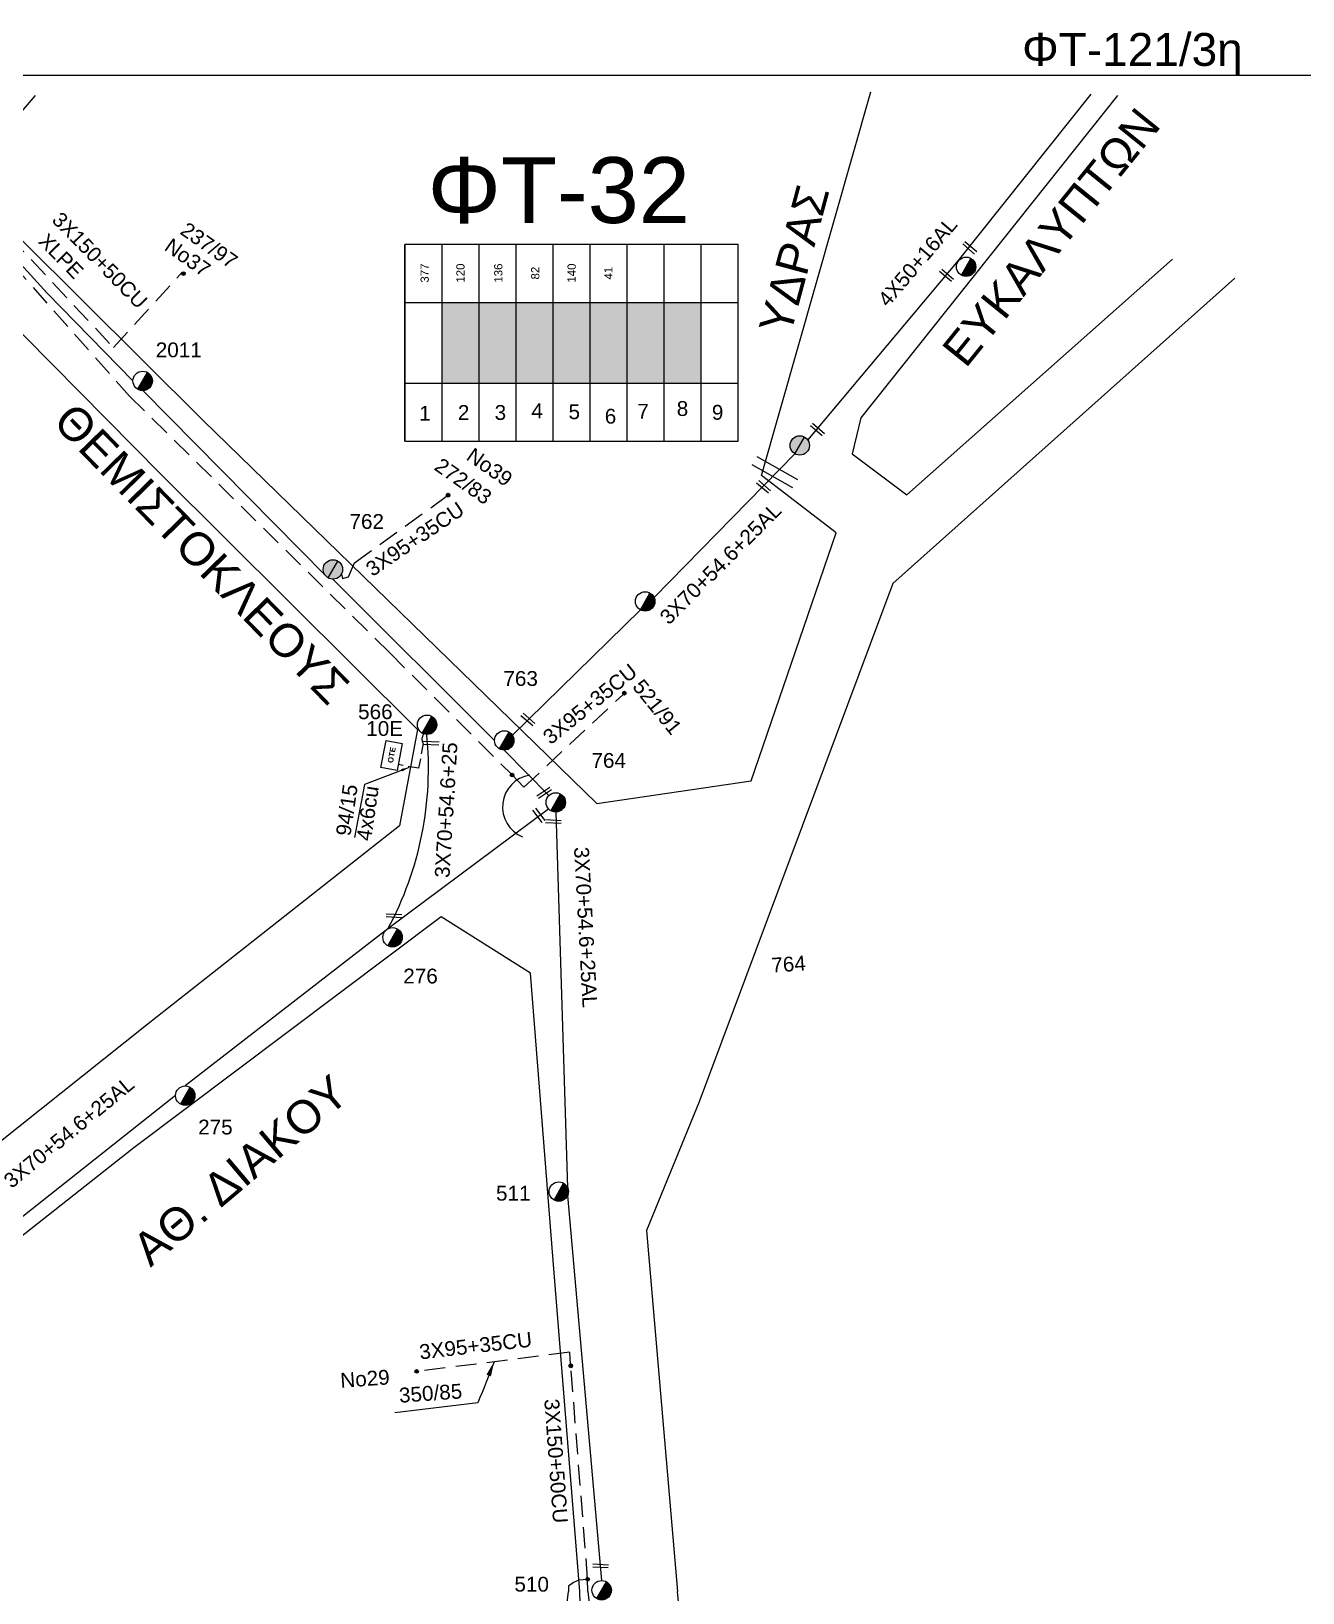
# Model space of a CAD drawing. Header units: millimetres. Extents: x 1266 to 3066, y 765 to 1784.
# Drawn here: x 1878.2 to 2032.8, y 1581 to 1770.8 of the extents above; entities that cross this region are included whole.
import ezdxf
from ezdxf.enums import TextEntityAlignment as Align

# ---------------------------------------------------------------- set-up
doc = ezdxf.new("R2010")
doc.units = ezdxf.units.MM
doc.linetypes.add('DASHED', pattern=[19.05, 12.7, -6.35])
for name, color, linetype in [('Pillar OTE', 7, 'Continuous'), ('Άγνωστα', 7, 'Continuous'), ('Ασφαλειοκιβώτια Χ.Τ 9 αναχωρήσεων', 7, 'Continuous'), ('Γέφυρες Εναέριου Δικτύου', 7, 'Continuous'), ('Γυμνά εναέρια ΧΤ και ΦΟΠ (3Φ)   4x50+16AL', 7, 'Continuous'), ('Επιγραφές - Σχήματα', 7, 'Continuous'), ('Καλώδια ΧΤ   3x150+50CU', 7, 'DASHED'), ('Καλώδια ΧΤ   3x150AL+50XLPE', 7, 'DASHED'), ('Καλώδια ΧΤ   3x95+35 CU', 7, 'DASHED'), ('Καλώδια ΧΤ   4x6CU', 7, 'DASHED'), ('Μηχανική τομή', 7, 'Continuous'), ('Στύλος Ξύλινος', 7, 'Continuous'), ('Στύλος Ξύλινος @ 1', 7, 'Continuous'), ('Στύλος ΦΜ', 7, 'Continuous'), ('Στύλος ΦΜ @ 1', 7, 'Continuous'), ('Συνδέσεις', 7, 'Continuous'), ('Συνεστραμμένα ΧΤ   3x70+54.6+25 AL', 7, 'SYN_LINE'), ('Τομή', 7, 'Continuous'), ('Υπόβαθρο ΔΕΗ', 7, 'Continuous'), ('Υπόγεια καλώδια Παροχών ΧΤ   4x50AL', 7, 'DASHED')]:
    doc.layers.add(name, color=color, linetype=linetype)
doc.styles.get("Standard").update_dxf_attribs({"font": 'arial.ttf'})
doc.linetypes.add('SYN_LINE', pattern='A,0.5,-0.0001,["/\\/\\/\\/",Standard,S=0.1,R=0,X=0,Y=-0.05],-0.25', length=0.7501)
doc.dimstyles.new('ISO-25', dxfattribs={"dimtxt": 2.5, "dimasz": 2.5, "dimexe": 1.25, "dimexo": 0.625, "dimtad": 1, "dimtxsty": 'Standard', "dimcen": 2.5, "dimadec": 0, "dimazin": 0, "dimtfac": 1, "dimtmove": 0, "dimatfit": 3, "dimfxl": 1, "dimarcsym": 0})

# ---------------------------------------------------------------- blocks, each defined once
blk = doc.blocks.new('ΥΠΑΡΧΩΝ ΤΣΙΜΕΝΤΕΝΙΟΣ ΣΤΥΛΟΣ')
at = {"layer": 'Στύλος ΦΜ'}
blk.add_hatch(color=7, dxfattribs=at).paths.add_polyline_path([(-1.29, -2.28, 0.574793), (2.62, 0, 0.268822), (1.3, 2.27)])
at = {"layer": 'Στύλος ΦΜ', "color": 7}
blk.add_line((-1.29, -2.28), (1.3, 2.27), dxfattribs=at)
blk.add_circle((0, 0), 2.62, dxfattribs=at)
at = {"layer": 'Στύλος ΦΜ', "flags": 4}
for tag, p in [('ΑΡΙΘΜΟΣ', (-4.68, 8.05)), ('ΤΥΠΟΣ', (-4.91, 3.03))]:
    blk.add_attdef(tag, p, '', height=4, dxfattribs=at)
blk = doc.blocks.new('ΥΠΑΡΧΩΝ ΞΥΛΙΝΟΣ ΣΤΥΛΟΣ')
at = {"layer": 'Στύλος Ξύλινος'}
h = blk.add_hatch(color=7, dxfattribs=at)
h.paths.add_polyline_path([(-2.62, 0, 0.270008), (-1.29, -2.28), (1.3, 2.27, 0.576266)])
h.paths.add_polyline_path([(-1.29, -2.28, 0.574793), (2.62, 0, 0.268822), (1.3, 2.27)])
at = {"layer": 'Στύλος Ξύλινος', "color": 7}
blk.add_line((-1.29, -2.28), (1.3, 2.27), dxfattribs=at)
blk.add_circle((0, 0), 2.62, dxfattribs=at)
at = {"layer": 'Στύλος Ξύλινος', "flags": 4}
for tag, p in [('ΑΡΙΘΜΟΣ', (-4.91, 8.6)), ('ΤΥΠΟΣ', (-4.85, 3.39))]:
    blk.add_attdef(tag, p, '', height=4, dxfattribs=at)
blk = doc.blocks.new('_ΣΥΝΔΕΣΗ')
at = {"layer": 'Συνδέσεις', "linetype": 'SYN_LINE', "ltscale": 40}
blk.add_hatch(color=256, dxfattribs=at).paths.add_polyline_path([(0.5, -0.01, 1), (-0.5, -0.01, 1)])
at = {"layer": 'Συνδέσεις'}
blk.add_circle((0, -0.01), 0.5, dxfattribs=at)
blk = doc.blocks.new('ΑΣΦΑΛΕΙΟΚΙΒΩΤΙΟ ΥΠΟΣΤΑΘΜΟΥ 9 ΑΝΑΧΩΡΗΣΕΩΝ')
at = {"layer": 'Ασφαλειοκιβώτια Χ.Τ 9 αναχωρήσεων', "ltscale": 40}
for p, q in [((-23.8, 40.36), (24.02, 40.36)), ((-9.72, 40.36), (-9.72, -40.64)), ((9.94, 40.36), (9.94, -40.64)), ((-23.8, 31.36), (24.02, 31.36)), ((-23.8, 22.36), (24.02, 22.36)), ((-23.8, 13.36), (24.02, 13.36)), ((-23.8, 4.36), (24.02, 4.36)), ((-23.8, -4.64), (24.02, -4.64)), ((-23.8, -13.64), (24.02, -13.64)), ((-23.8, -22.64), (24.02, -22.64)), ((-23.8, -31.64), (24.02, -31.64))]:
    blk.add_line(p, q, dxfattribs=at)
at = {"layer": 'Ασφαλειοκιβώτια Χ.Τ 9 αναχωρήσεων'}
blk.add_lwpolyline([(-23.8, -40.64), (24.02, -40.64), (24.02, 40.36), (-23.8, 40.36)], close=True, dxfattribs=at)
for s, p in [('1', (-18.82, 36.91)), ('2', (-18.62, 27.51)), ('3', (-18.62, 18.57)), ('4', (-18.22, 9.65)), ('5', (-18.44, 0.61)), ('6', (-19.53, -8.2)), ('7', (-18.33, -16.12)), ('8', (-17.67, -25.69)), ('9', (-18.59, -34.23))]:
    blk.add_text(s, height=3.6, rotation=270, dxfattribs=at).set_placement(p)
at = {"layer": 'Ασφαλειοκιβώτια Χ.Τ 9 αναχωρήσεων', "ltscale": 40}
for tag, height, p in [('ΟΝΟΜΑ', 5, (-0.16, 44.31)), ('ΚΕΙΜΕΝΟ 1', 2, (17.06, 35.59)), ('ΚΕΙΜΕΝΟ 2', 2, (17.06, 26.88)), ('ΚΕΙΜΕΝΟ 3', 2, (17.06, 17.69)), ('ΚΕΙΜΕΝΟ 4', 2, (17.06, 8.71)), ('ΚΕΙΜΕΝΟ 5', 2, (17.06, -0.13)), ('ΚΕΙΜΕΝΟ 6', 2, (17.06, -9.05)), ('ΚΕΙΜΕΝΟ 7', 2, (17.06, -18.13)), ('ΚΕΙΜΕΝΟ 8', 2, (17.06, -26.85)), ('ΚΕΙΜΕΝΟ 9', 2, (17.06, -35.99)), ('ΣΧ', 2, (-0.1, -42.64))]:
    blk.add_attdef(tag, text='', height=height, dxfattribs=at).set_placement(p, align=Align.MIDDLE_CENTER)
blk = doc.blocks.new('ΜΗΧΑΝΙΚΗ ΤΟΜΗ')
at = {"layer": 'Μηχανική τομή', "ltscale": 40}
for p, q in [((-1.89, 0.78), (1.89, 0.78)), ((1.89, 0), (-1.89, 0))]:
    blk.add_line(p, q, dxfattribs=at)
blk = doc.blocks.new('ΤΟΜΗ')
at = {"layer": 'Τομή', "ltscale": 40}
for p, q in [((-5.68, 0), (5.68, 0)), ((5.68, -2.33), (-5.68, -2.33))]:
    blk.add_line(p, q, dxfattribs=at)
blk = doc.blocks.new('PILLAR ΟΤΕ')
at = {"layer": 'Pillar OTE', "ltscale": 40}
blk.add_lwpolyline([(-3.31, 2.02), (3.39, 2.02), (3.39, -1.99), (-3.31, -1.99)], close=True, dxfattribs=at)
at = {"layer": 'Pillar OTE', "insert": (-1.81, 0.71), "char_height": 1.3575, "width": 109.961, "attachment_point": 1}
blk.add_mtext('{\\fArial|b1|i0|c161|p34;OTE}', dxfattribs=at)

msp = doc.modelspace()

# ---------------------------------------------------------------- hatches: boundary and pattern name
at = {"layer": 'Ασφαλειοκιβώτια Χ.Τ 9 αναχωρήσεων'}
for color, points in [(30, [(1928.16, 1737.88), (1928.16, 1728.05), (1932.66, 1728.05), (1932.66, 1737.88)]), (27, [(1932.66, 1737.88), (1932.66, 1728.05), (1937.16, 1728.05), (1937.16, 1737.88)]), (1, [(1937.16, 1737.88), (1937.16, 1728.05), (1941.66, 1728.05), (1941.66, 1737.88)]), (85, [(1941.66, 1737.88), (1941.66, 1728.05), (1946.16, 1728.05), (1946.16, 1737.88)]), (133, [(1946.16, 1737.88), (1946.16, 1728.05), (1950.66, 1728.05), (1950.66, 1737.88)]), (151, [(1950.66, 1737.88), (1950.66, 1728.05), (1955.16, 1728.05), (1955.16, 1737.88)]), (2, [(1955.16, 1737.88), (1955.16, 1728.05), (1959.66, 1728.05), (1959.66, 1737.88)])]:
    msp.add_hatch(color=color, dxfattribs=at).paths.add_polyline_path(points)

# ---------------------------------------------------------------- linework, layer by layer
at = {"layer": 'Άγνωστα', "color": 85, "ltscale": 0.2}
for points in [[(1865.22, 1755.4), (1880.18, 1739.02), (1890.6, 1728.34)], [(1891.78, 1727.16), (1914.06, 1704.59)], [(1914.9, 1704.24), (1934.55, 1684.63)], [(1935.72, 1683.46), (1941.15, 1677.94)]]:
    msp.add_lwpolyline(points, dxfattribs=at)
at = {"layer": 'Άγνωστα', "color": 151, "linetype": 'DASHED', "ltscale": 0.2}
msp.add_lwpolyline([(1868.33, 1751.09), (1890.18, 1726.49), (1921.82, 1695.26), (1936.67, 1680.43)], dxfattribs=at)
at = {"layer": 'Άγνωστα', "color": 2, "linetype": 'DASHED', "ltscale": 0.2}
msp.add_lwpolyline([(1870.41, 1751.43), (1888.23, 1732.38), (1896.57, 1741.54)], dxfattribs=at)
at = {"layer": 'Γέφυρες Εναέριου Δικτύου', "ltscale": 0.2}
msp.add_lwpolyline([(1938.8, 1680.41, 0.754482), (1937.94, 1672.92, -5.034274)], format="xyb", dxfattribs=at)
at = {"layer": 'Γυμνά εναέρια ΧΤ και ΦΟΠ (3Φ)   4x50+16AL', "color": 1}
for points in [[(1990.95, 1742.97), (2007.07, 1763.18)], [(1972.62, 1721.15), (1990.95, 1742.97)]]:
    msp.add_lwpolyline(points, dxfattribs=at)
at = {"layer": 'Επιγραφές - Σχήματα'}
msp.add_lwpolyline([(1299.42, 1765.51), (2825.92, 1765.51), (2825.92, 765.4), (1299.42, 765.4)], close=True, dxfattribs=at)
at = {"layer": 'Επιγραφές - Σχήματα', "ltscale": 0.2}
msp.add_lwpolyline([(1932.53, 1604.12), (1922.44, 1602.89)], dxfattribs=at)
at = {"layer": 'Καλώδια ΧΤ   3x150+50CU', "color": 30, "ltscale": 0.2}
for points in [[(1945.86, 1582.66), (1943.82, 1608.49)], [(1945.86, 1582.65), (1944.78, 1582.57), (1944.12, 1582.27), (1943.55, 1581.81), (1943.55, 1581.16)], [(1945.89, 1581.16), (1945.86, 1582.66)], [(1921.69, 1559.86), (1924.76, 1561.98), (1943.94, 1577.72), (1943.37, 1579.82), (1943.55, 1581.16)]]:
    msp.add_lwpolyline(points, dxfattribs=at)
at = {"layer": 'Καλώδια ΧΤ   3x150AL+50XLPE', "color": 30, "ltscale": 0.2}
msp.add_lwpolyline([(1945.89, 1581.16), (1946.96, 1571.97)], dxfattribs=at)
at = {"layer": 'Καλώδια ΧΤ   3x95+35 CU', "color": 85, "ltscale": 0.2}
msp.add_lwpolyline([(1915.94, 1704.86), (1916.05, 1704.33), (1916.78, 1704.53), (1917.51, 1706.24), (1928.71, 1714.31)], dxfattribs=at)
at = {"layer": 'Καλώδια ΧΤ   3x95+35 CU', "color": 151, "ltscale": 0.2}
msp.add_lwpolyline([(1936.67, 1680.43), (1938.1, 1678.93), (1950.16, 1690.22)], dxfattribs=at)
at = {"layer": 'Καλώδια ΧΤ   3x95+35 CU', "color": 30, "ltscale": 0.2}
msp.add_lwpolyline([(1943.79, 1608.82), (1943.68, 1610.25), (1925.3, 1607.94)], dxfattribs=at)
at = {"layer": 'Καλώδια ΧΤ   4x6CU', "color": 85, "linetype": 'DASHED', "ltscale": 0.1}
msp.add_lwpolyline([(1925.98, 1685.42, 0.357779), (1925.88, 1684.27), (1925.31, 1681.24), (1922.83, 1681.7)], format="xyb", dxfattribs=at)
at = {"layer": 'Συνεστραμμένα ΧΤ   3x70+54.6+25 AL', "color": 85, "ltscale": 20}
for points in [[(1953.93, 1702.01), (1971.06, 1719.46)], [(1936.72, 1685.26), (1952.27, 1700.5)], [(1941.13, 1676.3), (1921.59, 1661.73)], [(1941.98, 1675.93), (1943.43, 1630.26)], [(1921.59, 1661.73), (1896.95, 1642.63)], [(1895.78, 1641.45), (1870.75, 1621.67)], [(1943.43, 1629.31), (1947.56, 1582.51)]]:
    msp.add_lwpolyline(points, dxfattribs=at)
msp.add_arc((1885.36, 1681.25), 41.15, 331.6993, 5.7385, dxfattribs=at)
at = {"layer": 'Υπόβαθρο ΔΕΗ'}
for points in [[(1878.7, 1763.03), (1869.78, 1752.65), (1899.14, 1723.51), (1946.98, 1676.98), (1965.75, 1679.72), (1976.07, 1709.85), (1966.99, 1716.82), (1980.26, 1763.47)], [(2010.25, 1763.03), (1979.08, 1723.85), (1978, 1719.47), (1984.66, 1714.49), (2016.93, 1743.13)], [(1772.48, 1632.09), (1751.68, 1658.71), (1780.74, 1683.61), (1802.38, 1701.09), (1829.6, 1723.77), (1860.85, 1750.53), (1894.01, 1716.94), (1925.18, 1685.95), (1922.98, 1674.25), (1892.24, 1650.02), (1871.47, 1633.49), (1845.04, 1613.06), (1815.09, 1649.54)], [(2024.52, 1740.84), (1982.97, 1703.7), (1959.43, 1640.71), (1953, 1625.07), (1956.78, 1581.16)], [(1918.73, 1679.27), (1917.52, 1672.82)], [(1944.89, 1581.16), (1941.65, 1621.39), (1938.92, 1656.32), (1928.06, 1663.19), (1890.71, 1635.12), (1822.32, 1581.16)], [(1822.32, 1581.16), (1788.79, 1554.52), (1759.08, 1531.3), (1787.55, 1496.14), (1806.59, 1472.23), (1900.75, 1545.17), (1944.93, 1579.76), (1944.89, 1581.16)], [(2084.28, 1453.94), (2028.41, 1484.08), (1974.64, 1514.44), (1957.76, 1570.87), (1956.78, 1581.16)]]:
    msp.add_lwpolyline(points, dxfattribs=at)

# ---------------------------------------------------------------- block references
at = {"layer": 'Pillar OTE', "xscale": 0.4999999999999999, "yscale": 0.4999999999999999, "zscale": 0.4999999999999999, "rotation": 79.34583038198174}
msp.add_blockref('PILLAR ΟΤΕ', (1922.04, 1682.79), dxfattribs=at)
at = {"layer": 'Ασφαλειοκιβώτια Χ.Τ 9 αναχωρήσεων'}
ref = msp.add_blockref('ΑΣΦΑΛΕΙΟΚΙΒΩΤΙΟ ΥΠΟΣΤΑΘΜΟΥ 9 ΑΝΑΧΩΡΗΣΕΩΝ', (1943.84, 1732.91), dxfattribs=dict(at, xscale=0.5, yscale=0.5, zscale=0.5, rotation=90))
ref.add_attrib('ΚΕΙΜΕΝΟ 2', '120', dxfattribs={"ltscale": 40, "height": 1, "rotation": 90}).set_placement((1930.4, 1741.44), align=Align.MIDDLE_CENTER)
ref.add_attrib('ΚΕΙΜΕΝΟ 1', '377', dxfattribs={"ltscale": 40, "height": 1, "rotation": 90}).set_placement((1926.05, 1741.44), align=Align.MIDDLE_CENTER)
ref.add_attrib('ΚΕΙΜΕΝΟ 3', '136', dxfattribs={"ltscale": 40, "height": 1, "rotation": 90}).set_placement((1935, 1741.44), align=Align.MIDDLE_CENTER)
ref.add_attrib('ΚΕΙΜΕΝΟ 4', '82', dxfattribs={"ltscale": 40, "height": 1, "rotation": 90}).set_placement((1939.49, 1741.44), align=Align.MIDDLE_CENTER)
ref.add_attrib('ΚΕΙΜΕΝΟ 5', '140', dxfattribs={"ltscale": 40, "height": 1, "rotation": 90}).set_placement((1943.91, 1741.44), align=Align.MIDDLE_CENTER)
ref.add_attrib('ΚΕΙΜΕΝΟ 6', '41', dxfattribs={"ltscale": 40, "height": 1, "rotation": 90}).set_placement((1948.37, 1741.44), align=Align.MIDDLE_CENTER)
at = {"layer": 'Μηχανική τομή'}
for p, xscale, yscale, zscale, rotation in [((1992.43, 1744.67), 0.4999999999999086, 0.4999999999999086, 0.4999999999999086, 139.0523101508903), ((1989.61, 1741.32), 0.4999999999999086, 0.4999999999999086, 0.4999999999999086, 139.0523101508903), ((1973.92, 1722.57), 0.4999999999999086, 0.4999999999999086, 0.4999999999999086, 139.0523101508903), ((1967.37, 1715.6), 0.4999999999999086, 0.4999999999999086, 0.4999999999999086, 139.0523101508903), ((1938.72, 1687.31), 0.4999999999999086, 0.4999999999999086, 0.4999999999999086, 139.0523101508903), ((1926.85, 1684.49), 0.4999999999999735, 0.4999999999999735, 0.4999999999999735, 177.20241175182), ((1940.46, 1678.44), 0.4999999999999638, 0.4999999999999638, 0.4999999999999638, 213.6178417863493), ((1940.08, 1675.65), 0.4999999999998504, 0.4999999999998504, 0.4999999999998504, 127.5127962601808), ((1941.71, 1674.96), 0.4999999999999735, 0.4999999999999735, 0.4999999999999735, 177.20241175182), ((1922.33, 1663.52), 0.4999999999999735, 0.4999999999999735, 0.4999999999999735, 177.20241175182), ((1947.44, 1584.48), 0.4999999999999735, 0.4999999999999735, 0.4999999999999735, 177.20241175182)]:
    msp.add_blockref('ΜΗΧΑΝΙΚΗ ΤΟΜΗ', p, dxfattribs=dict(at, xscale=xscale, yscale=yscale, zscale=zscale, rotation=rotation))
at = {"layer": 'Στύλος Ξύλινος @ 1', "ltscale": 40, "xscale": 0.4499999999998181, "yscale": 0.4499999999998181, "zscale": 0.4499999999998181}
msp.add_blockref('ΥΠΑΡΧΩΝ ΞΥΛΙΝΟΣ ΣΤΥΛΟΣ', (1971.64, 1720.49), dxfattribs=at)
at = {"layer": 'Στύλος Ξύλινος @ 1', "ltscale": 40}
ref = msp.add_blockref('ΥΠΑΡΧΩΝ ΞΥΛΙΝΟΣ ΣΤΥΛΟΣ', (1914.9, 1705.42), dxfattribs=dict(at, xscale=0.4499999999998181, yscale=0.4499999999998181, zscale=0.4499999999998181))
ref.add_attrib('ΤΥΠΟΣ', '762', (1916.91, 1710.35), dxfattribs={"layer": 'Στύλος Ξύλινος', "height": 1.8, "flags": 4})
at = {"layer": 'Στύλος ΦΜ @ 1', "ltscale": 40, "xscale": 0.4499999999998181, "yscale": 0.4499999999998181, "zscale": 0.4499999999998181}
for p in [(1991.86, 1742.21), (1952.85, 1701.53)]:
    msp.add_blockref('ΥΠΑΡΧΩΝ ΤΣΙΜΕΝΤΕΝΙΟΣ ΣΤΥΛΟΣ', p, dxfattribs=at)
at = {"layer": 'Στύλος ΦΜ @ 1', "ltscale": 40}
ref = msp.add_blockref('ΥΠΑΡΧΩΝ ΤΣΙΜΕΝΤΕΝΙΟΣ ΣΤΥΛΟΣ', (1891.78, 1728.34), dxfattribs=dict(at, xscale=0.4499999999998181, yscale=0.4499999999998181, zscale=0.4499999999998181))
ref.add_attrib('ΤΥΠΟΣ', '2011', (1893.37, 1731.21), dxfattribs={"layer": 'Στύλος ΦΜ', "height": 1.8, "flags": 4})
ref = msp.add_blockref('ΥΠΑΡΧΩΝ ΤΣΙΜΕΝΤΕΝΙΟΣ ΣΤΥΛΟΣ', (1935.72, 1684.63), dxfattribs=dict(at, xscale=0.4499999999998181, yscale=0.4499999999998181, zscale=0.4499999999998181))
ref.add_attrib('ΤΥΠΟΣ', '763', (1935.62, 1691.26), dxfattribs={"layer": 'Στύλος ΦΜ', "height": 1.8, "flags": 4})
ref = msp.add_blockref('ΥΠΑΡΧΩΝ ΤΣΙΜΕΝΤΕΝΙΟΣ ΣΤΥΛΟΣ', (1926.34, 1686.54), dxfattribs=dict(at, xscale=0.4499999999998181, yscale=0.4499999999998181, zscale=0.4499999999998181))
ref.add_attrib('ΤΥΠΟΣ', '10Ε', (1918.95, 1685.18), dxfattribs={"layer": 'Στύλος ΦΜ', "height": 1.8, "flags": 4})
ref.add_attrib('ΑΡΙΘΜΟΣ', '566', (1917.96, 1687.22), dxfattribs={"layer": 'Στύλος ΦΜ', "height": 1.8, "flags": 4})
ref = msp.add_blockref('ΥΠΑΡΧΩΝ ΤΣΙΜΕΝΤΕΝΙΟΣ ΣΤΥΛΟΣ', (1941.98, 1677.1), dxfattribs=dict(at, xscale=0.4499999999998181, yscale=0.4499999999998181, zscale=0.4499999999998181))
ref.add_attrib('ΤΥΠΟΣ', '764', (1946.32, 1681.3), dxfattribs={"layer": 'Στύλος ΦΜ', "height": 1.8, "flags": 4})
ref = msp.add_blockref('ΥΠΑΡΧΩΝ ΤΣΙΜΕΝΤΕΝΙΟΣ ΣΤΥΛΟΣ', (1922.15, 1660.7), dxfattribs=dict(at, xscale=0.4499999999998181, yscale=0.4499999999998181, zscale=0.4499999999998181))
ref.add_attrib('ΤΥΠΟΣ', '276', (1923.45, 1655.09), dxfattribs={"layer": 'Στύλος ΦΜ', "height": 1.8, "flags": 4})
ref = msp.add_blockref('ΥΠΑΡΧΩΝ ΤΣΙΜΕΝΤΕΝΙΟΣ ΣΤΥΛΟΣ', (1896.95, 1641.45), dxfattribs=dict(at, xscale=0.4499999999998181, yscale=0.4499999999998181, zscale=0.4499999999998181))
ref.add_attrib('ΤΥΠΟΣ', '275', (1898.52, 1636.73), dxfattribs={"layer": 'Στύλος ΦΜ', "height": 1.8, "flags": 4})
ref = msp.add_blockref('ΥΠΑΡΧΩΝ ΤΣΙΜΕΝΤΕΝΙΟΣ ΣΤΥΛΟΣ', (1942.35, 1629.79), dxfattribs=dict(at, xscale=0.4499999999998181, yscale=0.4499999999998181, zscale=0.4499999999998181))
ref.add_attrib('ΤΥΠΟΣ', '511', (1934.72, 1628.69), dxfattribs={"layer": 'Στύλος ΦΜ', "height": 1.8, "flags": 4})
ref = msp.add_blockref('ΥΠΑΡΧΩΝ ΤΣΙΜΕΝΤΕΝΙΟΣ ΣΤΥΛΟΣ', (1947.56, 1581.33), dxfattribs=dict(at, xscale=0.4499999999998181, yscale=0.4499999999998181, zscale=0.4499999999998181))
ref.add_attrib('ΤΥΠΟΣ', '510', (1936.96, 1581.16), dxfattribs={"layer": 'Στύλος ΦΜ', "height": 1.8, "flags": 4})
at = {"layer": 'Συνδέσεις', "xscale": 0.4499999999998181, "yscale": 0.4499999999998181, "zscale": 0.4499999999998181}
for p in [(1896.73, 1741.39), (1928.89, 1714.45), (1950.32, 1690.38), (1936.67, 1680.43), (1925.08, 1607.94), (1943.81, 1608.61), (1945.86, 1582.66)]:
    msp.add_blockref('_ΣΥΝΔΕΣΗ', p, dxfattribs=at)
at = {"layer": 'Τομή', "xscale": 0.4999999999996702, "yscale": 0.4999999999996702, "zscale": 0.4999999999996702, "rotation": 150.3577025454142}
msp.add_blockref('ΤΟΜΗ', (1968.33, 1716.74), dxfattribs=at)

# ---------------------------------------------------------------- texts
at = {"layer": 'Γυμνά εναέρια ΧΤ και ΦΟΠ (3Φ)   4x50+16AL', "color": 7, "insert": (1980.98, 1738.38), "char_height": 1.8, "width": 168.3718, "attachment_point": 1, "rotation": 49.5781}
msp.add_mtext('4X50+16AL', dxfattribs=at)
at = {"layer": 'Επιγραφές - Σχήματα', "linetype": 'Continuous', "width": 13.3189, "attachment_point": 1}
for s, insert, char_height in [('ΦΤ-121/3η', (1998.66, 1770.63), 4), ('ΦΤ-32', (1926.4, 1755.53), 8)]:
    msp.add_mtext(s, dxfattribs=dict(at, insert=insert, char_height=char_height))
at = {"layer": 'Επιγραφές - Σχήματα', "linetype": 'Continuous', "char_height": 4, "attachment_point": 1}
for s, insert, width, rotation in [('ΕΥΚΑΛΥΠΤΩΝ', (1988.69, 1732.28), 13.3189, 51.0926), ('ΥΔΡΑΣ', (1966.62, 1734.76), 13.3189, 74.9134), ('ΘΕΜΙΣΤΟΚΛΕΟΥΣ', (1883.56, 1725.99), 13.3189, 314.2908), ('ΑΘ. ΔΙΑΚΟΥ', (1890.14, 1623.58), 44.753, 40.2222)]:
    msp.add_mtext(s, dxfattribs=dict(at, insert=insert, width=width, rotation=rotation))
at = {"layer": 'Επιγραφές - Σχήματα', "color": 7, "char_height": 1.8, "width": 168.3718, "attachment_point": 1}
for s, insert, rotation in [('237/97', (1897.23, 1747.77), 324.8507), ('No37', (1895.31, 1745.8), 324.8507), ('No39', (1932.01, 1720.33), 324.8507), ('272/83', (1928.12, 1719.1), 324.8507), ('521/91', (1952.61, 1692.26), 308.9796), ('764', (1968.12, 1658.19), 4.0414), ('No29', (1915.73, 1607.73), 4.0414), ('350/85', (1922.87, 1605.91), 4.0414)]:
    msp.add_mtext(s, dxfattribs=dict(at, insert=insert, rotation=rotation))
at = {"layer": 'Καλώδια ΧΤ   3x150+50CU', "color": 7, "char_height": 1.8, "width": 168.3718, "attachment_point": 1}
for s, insert, rotation in [('3X150+50CU\\P XLPE', (1881.91, 1749.05), 314.3993), ('3X150+50CU', (1942.38, 1604.67), 274.1276)]:
    msp.add_mtext(s, dxfattribs=dict(at, insert=insert, rotation=rotation))
at = {"layer": 'Καλώδια ΧΤ   3x95+35 CU', "color": 7, "char_height": 1.8, "width": 168.3718, "attachment_point": 1}
for insert, rotation in [((1918.69, 1705.96), 34.486), ((1940.22, 1685.44), 38.981), ((1925.3, 1611.17), 6.5608)]:
    msp.add_mtext('3X95+35CU', dxfattribs=dict(at, insert=insert, rotation=rotation))
at = {"layer": 'Συνεστραμμένα ΧΤ   3x70+54.6+25 AL', "color": 7, "char_height": 1.8, "width": 168.3718, "attachment_point": 1}
for s, insert, rotation in [('3X70+54.6+25AL', (1954.45, 1699.86), 44.9769), ('3X70+54.6+25', (1927.26, 1667.99), 86.565), ('3X70+54.6+25AL', (1946, 1671.74), 273.0793), ('3X70+54.6+25AL', (1874.69, 1631.48), 39.5374)]:
    msp.add_mtext(s, dxfattribs=dict(at, insert=insert, rotation=rotation))
at = {"layer": 'Υπόγεια καλώδια Παροχών ΧΤ   4x50AL', "color": 7, "ltscale": 0.2, "char_height": 1.8, "attachment_point": 1, "rotation": 81.7029}
for s, insert in [('94/15', (1915.24, 1673.19)), ('4x6cu', (1917.74, 1672.59))]:
    msp.add_mtext_dynamic_manual_height_columns(s, width=1.8, gutter_width=12.5, heights=[0.118], dxfattribs=dict(at, insert=insert))

# ---------------------------------------------------------------- leaders
at = {"layer": 'Επιγραφές - Σχήματα', "ltscale": 40}
msp.add_leader([(1924.17, 1681.36), (1918.73, 1679.27)], dimstyle='ISO-25', override={"dimasz": 1, "dimtad": 0}, dxfattribs=at)
at = {"layer": 'Επιγραφές - Σχήματα', "ltscale": 0.2, "path_type": 1}
msp.add_leader([(1934.49, 1609.1), (1932.53, 1604.12)], dimstyle='ISO-25', override={"dimasz": 1.8, "dimgap": 0.625, "dimtad": 0}, dxfattribs=at)

doc.saveas('drawing.dxf')
